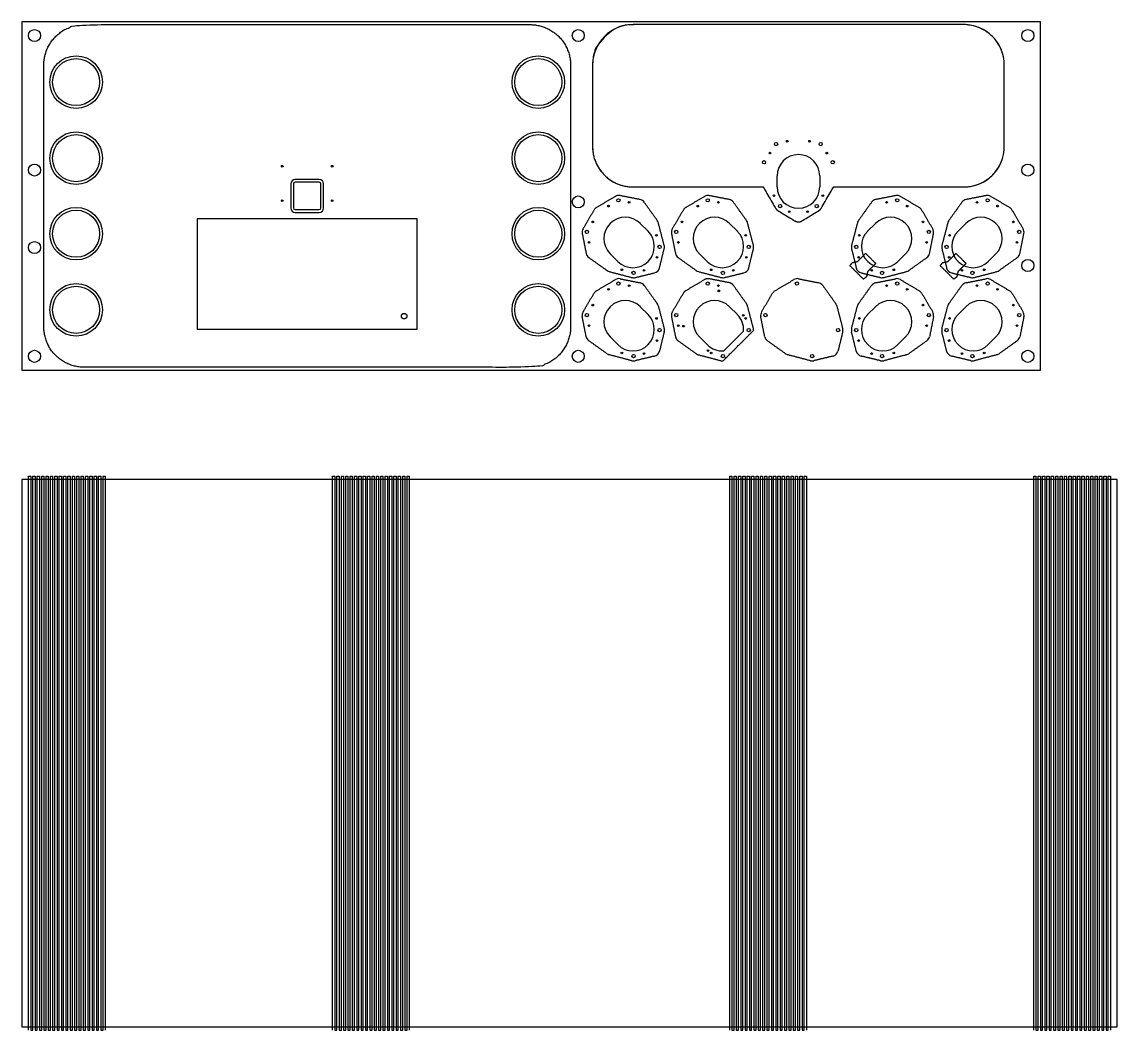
# Model space of a CAD drawing. Header units: millimetres. Extents: x -3 to 2440, y -3462 to 1220.
# Drawn here: x 0 to 2000, y -3462 to -1620 of the extents above; entities that cross this region are included whole.
import ezdxf

# ---------------------------------------------------------------- set-up
doc = ezdxf.new("R2010")
doc.units = ezdxf.units.MM
doc.header["$MEASUREMENT"] = 0
for name, color, linetype, true_color in [('Part sheet 3 - 28mm oak$Hold down', 40, 'Continuous', 0xffbf00), ('Part sheet 3 - 28mm oak$Material outline', 18, 'Continuous', 0x000000), ('Part sheet 3 - 28mm oak$Top side$3mm drill - full depth', 70, 'Continuous', 0x7fff00), ('Part sheet 3 - 28mm oak$Top side$6mm drill - 24mm depth', 5, 'Continuous', 0x0000ff), ('Part sheet 3 - 28mm oak$Top side$6mm drill - full depth', 3, 'Continuous', 0x00ff00), ('Part sheet 3 - 28mm oak$Top side$6mm end mill - Cutout', 18, 'Continuous', 0x000000), ('Part sheet 3 - 28mm oak$Top side$6mm end mill - Inside profile cut to 3mm depth', 30, 'Continuous', 0xff7f00), ('Part sheet 3 - 28mm oak$Top side$6mm end mill - Pocket for spill collector 3mm', 1, 'Continuous', 0xff0000), ('Part sheet 3 - 28mm oak$Top side$6mm end mill - Pocket to 15mm', 15, 'Continuous', 0xbf3f3f), ('Part sheet 3 - 28mm oak$Top side$V-Bit - Chamfer cut engrave outside top', 4, 'Continuous', 0x00ffff), ('Part sheet 4 - 2mm polypropylene$Cutout', 18, 'Continuous', 0x000000), ('Part sheet 4 - 2mm polypropylene$Engrave lines', 4, 'Continuous', 0x00ffff)]:
    doc.layers.add(name, color=color, linetype=linetype, true_color=true_color)

msp = doc.modelspace()

# ---------------------------------------------------------------- linework, layer by layer
at = {"layer": 'Part sheet 3 - 28mm oak$Hold down'}
for centre in [(23, -1645), (1016, -1645), (1837, -1645), (23, -1890.7), (1837, -1890.7), (1016, -1949), (23, -2032.3), (1837, -2065), (23, -2231), (1016, -2231), (1837, -2231)]:
    msp.add_circle(centre, 11, dxfattribs=at)
at = {"layer": 'Part sheet 3 - 28mm oak$Material outline'}
msp.add_lwpolyline([(0, -2256), (1860, -2256), (1860, -1620), (0, -1620)], close=True, dxfattribs=at)
at = {"layer": 'Part sheet 3 - 28mm oak$Top side$3mm drill - full depth'}
for centre in [(1397.6, -1838), (1438.4, -1838), (1366.2, -1859.8), (1469.8, -1859.8), (475.4, -1883.7), (566.6, -1883.7), (1373.4, -1937.5), (1462.6, -1937.5), (475.4, -1946.7), (566.6, -1946.7), (1071.3, -1956.6), (1108.9, -1949.8), (1234.3, -1956.6), (1271.9, -1949.8), (1579.1, -1949.8), (1616.7, -1956.6), (1744.1, -1949.8), (1781.7, -1956.6), (1401.3, -1966.8), (1434.7, -1966.8), (1042.5, -1985.4), (1205.5, -1985.4), (1645.5, -1985.4), (1810.5, -1985.4), (1158.8, -2009.8), (1321.8, -2009.8), (1529.2, -2009.8), (1694.2, -2009.8), (1035.7, -2023), (1198.7, -2023), (1652.3, -2023), (1817.3, -2023), (1159.8, -2050.2), (1322.8, -2050.2), (1528.2, -2050.2), (1693.2, -2050.2), (1095.7, -2072.9), (1136.1, -2073.9), (1258.7, -2072.9), (1299.1, -2073.9), (1551.9, -2073.9), (1592.3, -2072.9), (1716.9, -2073.9), (1757.3, -2072.9), (1071.3, -2108.6), (1108.9, -2101.8), (1271.9, -2101.8), (1272.7, -2111.4), (1579.1, -2101.8), (1616.7, -2108.6), (1744.1, -2101.8), (1781.7, -2108.6), (1042.5, -2137.4), (1645.5, -2137.4), (1810.5, -2137.4), (1317.3, -2156), (1035.7, -2175), (1158.8, -2161.8), (1198.7, -2175), (1208.3, -2175.9), (1321.8, -2161.8), (1529.2, -2161.8), (1652.3, -2175), (1694.2, -2161.8), (1817.3, -2175), (1159.8, -2202.2), (1252.8, -2220.4), (1528.2, -2202.2), (1693.2, -2202.2), (1095.7, -2224.9), (1136.1, -2225.9), (1258.7, -2224.9), (1551.9, -2225.9), (1592.3, -2224.9), (1716.9, -2225.9), (1757.3, -2224.9)]:
    msp.add_circle(centre, 1.5, dxfattribs=at)
at = {"layer": 'Part sheet 3 - 28mm oak$Top side$6mm drill - 24mm depth'}
for centre in [(1415.4, -2098), (1357.8, -2155.6), (1490.4, -2183.2), (1443.1, -2230.5)]:
    msp.add_circle(centre, 3, dxfattribs=at)
at = {"layer": 'Part sheet 3 - 28mm oak$Top side$6mm drill - full depth'}
for centre in [(1377.3, -1843.3), (1458.7, -1843.3), (1355.2, -1876.3), (1480.8, -1876.3), (1089.4, -1946), (1252.4, -1946), (1384.5, -1956.6), (1451.5, -1956.6), (1598.6, -1946), (1763.6, -1946), (1031.8, -2003.6), (1194.8, -2003.6), (1656.2, -2003.6), (1821.2, -2003.6), (1164.4, -2031.2), (1327.4, -2031.2), (1523.6, -2031.2), (1688.6, -2031.2), (1117.1, -2078.5), (1280.1, -2078.5), (1570.9, -2078.5), (1735.9, -2078.5), (1089.4, -2098), (1252.4, -2098), (1598.6, -2098), (1763.6, -2098), (1031.8, -2155.6), (1194.8, -2155.6), (1656.2, -2155.6), (1821.2, -2155.6), (1164.4, -2183.2), (1327.4, -2183.2), (1523.6, -2183.2), (1688.6, -2183.2), (1117.1, -2230.5), (1280.1, -2230.5), (1570.9, -2230.5), (1735.9, -2230.5)]:
    msp.add_circle(centre, 3, dxfattribs=at)
at = {"layer": 'Part sheet 3 - 28mm oak$Top side$6mm end mill - Cutout'}
for points in [[(1379, -1921.5), (1379, -1901.5)], [(1457, -1901.5), (1457, -1921.5)], [(1143.5, -2002.5), (1129.3, -1988.3)], [(1306.5, -2002.5), (1292.3, -1988.3)], [(1558.7, -1988.3), (1544.5, -2002.5)], [(1723.7, -1988.3), (1709.5, -2002.5)], [(1074.2, -2043.5), (1088.3, -2057.6)], [(1237.2, -2043.5), (1251.3, -2057.6)], [(1599.7, -2057.6), (1613.8, -2043.5)], [(1764.7, -2057.6), (1778.8, -2043.5)], [(1129.3, -2140.3), (1143.5, -2154.5)], [(1306.5, -2154.5), (1292.3, -2140.3)], [(1544.5, -2154.5), (1558.7, -2140.3)], [(1709.5, -2154.5), (1723.7, -2140.3)], [(1088.3, -2209.6), (1074.2, -2195.5)], [(1237.2, -2195.5), (1251.3, -2209.6)], [(1281.9, -2221), (1317.8, -2185)], [(1613.8, -2195.5), (1599.7, -2209.6)], [(1778.8, -2195.5), (1764.7, -2209.6)]]:
    msp.add_lwpolyline(points, dxfattribs=at)
for centre in [(99, -1730), (943, -1730), (99, -1869), (943, -1869), (99, -2007), (943, -2007), (99, -2146), (943, -2146)]:
    msp.add_circle(centre, 43, dxfattribs=at)
for centre, radius, start, end in [((1418, -1901.5), 39, 0, 180), ((499, -1916), 3, 90, 180), ((543, -1916), 3, 0, 90), ((1089.9, -1949.1), 12, 78.7918, 120.4981), ((1252.9, -1949.1), 12, 78.7918, 120.4981), ((1418, -1921.5), 39, 180, 0), ((1598.1, -1949.1), 12, 59.5019, 101.2082), ((1763.1, -1949.1), 12, 59.5019, 101.2082), ((499, -1960), 3, 180, 270), ((543, -1960), 3, 270, 0), ((1055.4, -1969.5), 12, 120.4981, 149.5019), ((1126.6, -1956.4), 12, 35.5463, 78.7918), ((1218.4, -1969.5), 12, 120.4981, 149.5019), ((1289.6, -1956.4), 12, 35.5463, 78.7918), ((1561.4, -1956.4), 12, 101.2082, 144.4537), ((1632.6, -1969.5), 12, 30.4981, 59.5019), ((1726.4, -1956.4), 12, 101.2082, 144.4537), ((1797.6, -1969.5), 12, 30.4981, 59.5019), ((1101.8, -2015.9), 39, 45, 225), ((1264.8, -2015.9), 39, 45, 225), ((1586.2, -2015.9), 39, 315, 135), ((1751.2, -2015.9), 39, 315, 135), ((1035, -2004.1), 12, 149.5019, 191.2082), ((1150.4, -1989.7), 12, 14.6874, 35.5463), ((1198, -2004.1), 12, 149.5019, 191.2082), ((1313.4, -1989.7), 12, 14.6874, 35.5463), ((1537.6, -1989.7), 12, 144.4537, 165.3126), ((1653, -2004.1), 12, 348.7918, 30.4981), ((1702.6, -1989.7), 12, 144.4537, 165.3126), ((1818, -2004.1), 12, 348.7918, 30.4981), ((1115.9, -2030.1), 39, 225, 45), ((1278.9, -2030.1), 39, 225, 45), ((1572.1, -2030.1), 39, 135, 315), ((1737.1, -2030.1), 39, 135, 315), ((1161.3, -2031.2), 12, 346.3382, 14.6874), ((1324.3, -2031.2), 12, 346.3382, 14.6874), ((1526.7, -2031.2), 12, 165.3126, 193.6618), ((1691.7, -2031.2), 12, 165.3126, 193.6618), ((1042.3, -2040.8), 12, 191.2082, 234.4537), ((1205.3, -2040.8), 12, 191.2082, 234.4537), ((1645.7, -2040.8), 12, 305.5463, 348.7918), ((1810.7, -2040.8), 12, 305.5463, 348.7918), ((1075.5, -2064.5), 12, 234.4537, 255.3126), ((1152.6, -2066.8), 12, 283.6618, 346.3382), ((1238.5, -2064.5), 12, 234.4537, 255.3126), ((1315.6, -2066.8), 12, 283.6618, 346.3382), ((1535.4, -2066.8), 12, 193.6618, 256.3382), ((1612.5, -2064.5), 12, 284.6874, 305.5463), ((1700.4, -2066.8), 12, 193.6618, 256.3382), ((1777.5, -2064.5), 12, 284.6874, 305.5463), ((1089.9, -2101.1), 12, 78.7918, 120.4981), ((1117.1, -2075.4), 12, 255.3126, 283.6618), ((1126.6, -2108.4), 12, 35.5463, 78.7918), ((1280.1, -2075.4), 12, 255.3126, 283.6618), ((1415.9, -2101.1), 12, 78.7918, 120.4981), ((1452.6, -2108.4), 12, 35.5463, 78.7918), ((1561.4, -2108.4), 12, 101.2082, 144.4537), ((1570.9, -2075.4), 12, 256.3382, 284.6874), ((1598.1, -2101.1), 12, 59.5019, 101.2082), ((1726.4, -2108.4), 12, 101.2082, 144.4537), ((1735.9, -2075.4), 12, 256.3382, 284.6874), ((1763.1, -2101.1), 12, 59.5019, 101.2082), ((1055.4, -2121.5), 12, 120.4981, 149.5019), ((1381.4, -2121.5), 12, 120.4981, 149.5019), ((1632.6, -2121.5), 12, 30.4981, 59.5019), ((1797.6, -2121.5), 12, 30.4981, 59.5019), ((1101.8, -2167.9), 39, 45, 225), ((1150.4, -2141.7), 12, 14.6874, 35.5463), ((1264.8, -2167.9), 39, 45, 225), ((1476.4, -2141.7), 12, 14.6874, 35.5463), ((1537.6, -2141.7), 12, 144.4537, 165.3126), ((1586.2, -2167.9), 39, 315, 135), ((1702.6, -2141.7), 12, 144.4537, 165.3126), ((1751.2, -2167.9), 39, 315, 135), ((1035, -2156.1), 12, 149.5019, 191.2082), ((1115.9, -2182.1), 39, 225, 45), ((1278.9, -2182.1), 39, 355.6429, 45), ((1361, -2156.1), 12, 149.5019, 191.2082), ((1572.1, -2182.1), 39, 135, 315), ((1653, -2156.1), 12, 348.7918, 30.4981), ((1737.1, -2182.1), 39, 135, 315), ((1818, -2156.1), 12, 348.7918, 30.4981), ((1042.3, -2192.8), 12, 191.2082, 234.4537), ((1161.3, -2183.2), 12, 346.3382, 14.6874), ((1333.2, -2182.3), 3, 315, 5.9248), ((1368.3, -2192.8), 12, 191.2082, 234.4537), ((1487.3, -2183.2), 12, 346.3382, 14.6874), ((1526.7, -2183.2), 12, 165.3126, 193.6618), ((1645.7, -2192.8), 12, 305.5463, 348.7918), ((1691.7, -2183.2), 12, 165.3126, 193.6618), ((1810.7, -2192.8), 12, 305.5463, 348.7918), ((1278.9, -2182.1), 39, 225, 274.3571), ((1075.5, -2216.5), 12, 234.4537, 255.3126), ((1117.1, -2227.4), 12, 255.3126, 283.6618), ((1152.6, -2218.8), 12, 283.6618, 346.3382), ((1279.2, -2236.4), 3, 264.0752, 315), ((1401.5, -2216.5), 12, 234.4537, 255.3126), ((1443.1, -2227.4), 12, 255.3126, 283.6618), ((1478.6, -2218.8), 12, 283.6618, 346.3382), ((1535.4, -2218.8), 12, 193.6618, 256.3382), ((1570.9, -2227.4), 12, 256.3382, 284.6874), ((1612.5, -2216.5), 12, 284.6874, 305.5463), ((1700.4, -2218.8), 12, 193.6618, 256.3382), ((1735.9, -2227.4), 12, 256.3382, 284.6874), ((1777.5, -2216.5), 12, 284.6874, 305.5463)]:
    msp.add_arc(centre, radius, start, end, dxfattribs=at)
for points, weights, knots in [([(40, -2177), (40, -2251), (114, -2251), (521, -2251), (928, -2251), (1002, -2251), (1002, -2177), (1002, -1938), (1002, -1699), (1002, -1625), (928, -1625), (521, -1625), (114, -1625), (40, -1625), (40, -1699), (40, -1938), (40, -2177)], [1, 0.707106781187, 1, 1, 1, 0.707106781187, 1, 1, 1, 0.707106781187, 1, 1, 1, 0.707106781187, 1, 1, 1], [0, 0, 0, 116.238928, 116.238928, 877.199262, 877.199262, 993.43819, 993.43819, 1479.073973, 1479.073973, 1595.312901, 1595.312901, 2356.273235, 2356.273235, 2472.512164, 2472.512164, 2958.147946, 2958.147946, 2958.147946]), ([(1482.2, -1921.5), (1601.1, -1921.5), (1720, -1921.5), (1794, -1921.5), (1794, -1847.5), (1794, -1773.2), (1794, -1699), (1794, -1625), (1720, -1625), (1418, -1625), (1116, -1625), (1042, -1625), (1042, -1699), (1042, -1773.2), (1042, -1847.5)], [1, 1, 1, 0.707106781187, 1, 1, 1, 0.707106781187, 1, 1, 1, 0.707106781187, 1, 1, 1], [482.428684, 482.428684, 482.428684, 720.238928, 720.238928, 836.477856, 836.477856, 1133.477856, 1133.477856, 1249.716785, 1249.716785, 1853.716785, 1853.716785, 1969.955713, 1969.955713, 2266.955713, 2266.955713, 2266.955713]), ([(1042, -1847.5), (1042, -1921.5), (1116, -1921.5), (1234.9, -1921.5), (1353.8, -1921.5)], [1, 0.707106781187, 1, 1, 1], [0, 0, 0, 116.238928, 116.238928, 354.049172, 354.049172, 354.049172]), ([(1353.8, -1921.5), (1354.2, -1922.5), (1354.7, -1923.4), (1365.5, -1941.9), (1376.4, -1960.5), (1377.9, -1963.1), (1380.5, -1964.7), (1396.1, -1974.2), (1411.8, -1983.7), (1418, -1987.5), (1424.2, -1983.7)], [0.991754701077, 0.992096281818, 1, 1, 1, 0.96955395772, 1, 1, 1, 0.85411250412, 1], [-22.825304, -22.825304, -22.825304, -20.735366, -20.735366, -19.844065, -19.844065, -13.906618, -13.906618, -13.126904, -13.126904, 0, 0, 0]), ([(1424.2, -1983.7), (1439.9, -1974.2), (1455.5, -1964.7), (1458.1, -1963.1), (1459.6, -1960.5), (1470.5, -1941.9), (1481.3, -1923.4), (1481.8, -1922.5), (1482.2, -1921.5)], [1, 1, 1, 0.969553955381, 1, 1, 1, 0.992096292335, 0.991754701504], [-83.728905, -83.728905, -83.728905, -82.94919, -82.94919, -77.011743, -77.011743, -76.120442, -76.120442, -74.030507, -74.030507, -74.030507]), ([(703, -2157.6), (703, -2152.6), (698, -2152.6), (693, -2152.6), (693, -2157.6), (693, -2162.6), (698, -2162.6), (703, -2162.6), (703, -2157.6)], [1, 0.707106781187, 1, 0.707106781187, 1, 0.707106781187, 1, 0.707106781187, 1], [0, 0, 0, 9.424778, 9.424778, 18.849556, 18.849556, 28.274334, 28.274334, 37.699112, 37.699112, 37.699112])]:
    msp.add_rational_spline(points, weights, degree=2, knots=knots, dxfattribs=at)
for points in [[(496, -1916), (496, -1938), (496, -1960)], [(543, -1913), (521, -1913), (499, -1913)], [(546, -1960), (546, -1938), (546, -1916)], [(1083.8, -1938.8), (1066.6, -1949), (1049.3, -1959.2)], [(1128.9, -1944.6), (1110.6, -1941), (1092.3, -1937.4)], [(1246.8, -1938.8), (1229.6, -1949), (1212.3, -1959.2)], [(1291.9, -1944.6), (1273.6, -1941), (1255.3, -1937.4)], [(1595.7, -1937.4), (1577.4, -1941), (1559.1, -1944.6)], [(1638.7, -1959.2), (1621.4, -1949), (1604.2, -1938.8)], [(1760.7, -1937.4), (1742.4, -1941), (1724.1, -1944.6)], [(1803.7, -1959.2), (1786.4, -1949), (1769.2, -1938.8)], [(1160.2, -1982.7), (1148.3, -1966.1), (1136.4, -1949.4)], [(1323.2, -1982.7), (1311.3, -1966.1), (1299.4, -1949.4)], [(1551.6, -1949.4), (1539.7, -1966.1), (1527.8, -1982.7)], [(1716.6, -1949.4), (1704.7, -1966.1), (1692.8, -1982.7)], [(499, -1963), (521, -1963), (543, -1963)], [(1045, -1963.4), (1034.8, -1980.7), (1024.6, -1998)], [(1208, -1963.4), (1197.8, -1980.7), (1187.6, -1998)], [(1663.4, -1998), (1653.2, -1980.7), (1643, -1963.4)], [(1828.4, -1998), (1818.2, -1980.7), (1808, -1963.4)], [(1172.9, -2028.2), (1167.5, -2007.4), (1162, -1986.6)], [(1335.9, -2028.2), (1330.5, -2007.4), (1325, -1986.6)], [(1526, -1986.6), (1520.5, -2007.4), (1515.1, -2028.2)], [(1691, -1986.6), (1685.5, -2007.4), (1680.1, -2028.2)], [(1023.2, -2006.4), (1026.8, -2024.8), (1030.5, -2043.1)], [(1186.2, -2006.4), (1189.8, -2024.8), (1193.5, -2043.1)], [(1657.5, -2043.1), (1661.2, -2024.8), (1664.8, -2006.4)], [(1822.5, -2043.1), (1826.2, -2024.8), (1829.8, -2006.4)], [(1164.3, -2069.6), (1168.6, -2051.9), (1173, -2034.1)], [(1327.3, -2069.6), (1331.6, -2051.9), (1336, -2034.1)], [(1515, -2034.1), (1519.4, -2051.9), (1523.7, -2069.6)], [(1680, -2034.1), (1684.4, -2051.9), (1688.7, -2069.6)], [(1035.3, -2050.5), (1051.9, -2062.4), (1068.6, -2074.3)], [(1198.3, -2050.5), (1214.9, -2062.4), (1231.6, -2074.3)], [(1619.4, -2074.3), (1636.1, -2062.4), (1652.7, -2050.5)], [(1784.4, -2074.3), (1801.1, -2062.4), (1817.7, -2050.5)], [(1072.5, -2076.2), (1093.3, -2081.6), (1114, -2087.1)], [(1119.9, -2087.1), (1137.7, -2082.8), (1155.5, -2078.5)], [(1235.5, -2076.2), (1256.3, -2081.6), (1277, -2087.1)], [(1282.9, -2087.1), (1300.7, -2082.8), (1318.5, -2078.5)], [(1532.5, -2078.5), (1550.3, -2082.8), (1568.1, -2087.1)], [(1574, -2087.1), (1594.7, -2081.6), (1615.5, -2076.2)], [(1697.5, -2078.5), (1715.3, -2082.8), (1733.1, -2087.1)], [(1739, -2087.1), (1759.7, -2081.6), (1780.5, -2076.2)], [(1049.3, -2111.2), (1066.6, -2101), (1083.8, -2090.8)], [(1092.3, -2089.4), (1110.6, -2093), (1128.9, -2096.6)], [(1246.8, -2090.8), (1229.6, -2101), (1212.3, -2111.2)], [(1291.9, -2096.6), (1273.6, -2093), (1255.3, -2089.4)], [(1375.3, -2111.2), (1392.6, -2101), (1409.8, -2090.8)], [(1418.3, -2089.4), (1436.6, -2093), (1454.9, -2096.6)], [(1559.1, -2096.6), (1577.4, -2093), (1595.7, -2089.4)], [(1604.2, -2090.8), (1621.4, -2101), (1638.7, -2111.2)], [(1724.1, -2096.6), (1742.4, -2093), (1760.7, -2089.4)], [(1769.2, -2090.8), (1786.4, -2101), (1803.7, -2111.2)], [(1024.6, -2150), (1034.8, -2132.7), (1045, -2115.4)], [(1136.4, -2101.4), (1148.3, -2118.1), (1160.2, -2134.7)], [(1208, -2115.4), (1197.8, -2132.7), (1187.6, -2150)], [(1323.2, -2134.7), (1311.3, -2118.1), (1299.4, -2101.4)], [(1350.6, -2150), (1360.8, -2132.7), (1371, -2115.4)], [(1462.4, -2101.4), (1474.3, -2118.1), (1486.2, -2134.7)], [(1527.8, -2134.7), (1539.7, -2118.1), (1551.6, -2101.4)], [(1643, -2115.4), (1653.2, -2132.7), (1663.4, -2150)], [(1692.8, -2134.7), (1704.7, -2118.1), (1716.6, -2101.4)], [(1808, -2115.4), (1818.2, -2132.7), (1828.4, -2150)], [(1162, -2138.6), (1167.5, -2159.4), (1172.9, -2180.2)], [(1335.9, -2180.2), (1330.5, -2159.4), (1325, -2138.6)], [(1488, -2138.6), (1493.5, -2159.4), (1498.9, -2180.2)], [(1515.1, -2180.2), (1520.5, -2159.4), (1526, -2138.6)], [(1680.1, -2180.2), (1685.5, -2159.4), (1691, -2138.6)], [(1030.5, -2195.1), (1026.8, -2176.8), (1023.2, -2158.4)], [(1186.2, -2158.4), (1189.8, -2176.8), (1193.5, -2195.1)], [(1356.5, -2195.1), (1352.8, -2176.8), (1349.2, -2158.4)], [(1664.8, -2158.4), (1661.2, -2176.8), (1657.5, -2195.1)], [(1829.8, -2158.4), (1826.2, -2176.8), (1822.5, -2195.1)], [(1173, -2186.1), (1168.6, -2203.9), (1164.3, -2221.6)], [(1281.3, -2238.5), (1308.3, -2211.5), (1335.4, -2184.4)], [(1499, -2186.1), (1494.6, -2203.9), (1490.3, -2221.6)], [(1523.7, -2221.6), (1519.4, -2203.9), (1515, -2186.1)], [(1688.7, -2221.6), (1684.4, -2203.9), (1680, -2186.1)], [(1068.6, -2226.3), (1051.9, -2214.4), (1035.3, -2202.5)], [(1198.3, -2202.5), (1214.9, -2214.4), (1231.6, -2226.3)], [(1394.6, -2226.3), (1377.9, -2214.4), (1361.3, -2202.5)], [(1652.7, -2202.5), (1636.1, -2214.4), (1619.4, -2226.3)], [(1817.7, -2202.5), (1801.1, -2214.4), (1784.4, -2226.3)], [(1114, -2239.1), (1093.3, -2233.6), (1072.5, -2228.2)], [(1155.5, -2230.5), (1137.7, -2234.8), (1119.9, -2239.1)], [(1235.5, -2228.2), (1256.3, -2233.6), (1277, -2239.1)], [(1440, -2239.1), (1419.3, -2233.6), (1398.5, -2228.2)], [(1481.5, -2230.5), (1463.7, -2234.8), (1445.9, -2239.1)], [(1568.1, -2239.1), (1550.3, -2234.8), (1532.5, -2230.5)], [(1615.5, -2228.2), (1594.7, -2233.6), (1574, -2239.1)], [(1733.1, -2239.1), (1715.3, -2234.8), (1697.5, -2230.5)], [(1780.5, -2228.2), (1759.7, -2233.6), (1739, -2239.1)]]:
    msp.add_open_spline(points, degree=2, dxfattribs=at)
for points, weights in [([(1255.3, -2089.4), (1250.8, -2088.5), (1246.8, -2090.8)], [1, 0.93449591884, 1]), ([(1299.4, -2101.4), (1296.6, -2097.6), (1291.9, -2096.6)], [1, 0.929630319966, 1]), ([(1212.3, -2111.2), (1209.6, -2112.7), (1208, -2115.4)], [1, 0.968139165951, 1]), ([(1325, -2138.6), (1324.4, -2136.5), (1323.2, -2134.7)], [1, 0.983478542787, 1]), ([(1187.6, -2150), (1185.3, -2153.9), (1186.2, -2158.4)], [1, 0.934495918768, 1]), ([(1193.5, -2195.1), (1194.4, -2199.8), (1198.3, -2202.5)], [1, 0.9296303185, 1]), ([(1336.2, -2182), (1336.1, -2181.1), (1335.9, -2180.2)], [0.995198185769, 0.994680953518, 1]), ([(1231.6, -2226.3), (1233.4, -2227.6), (1235.5, -2228.2)], [1, 0.98347854384, 1]), ([(1277, -2239.1), (1277.9, -2239.3), (1278.9, -2239.4)], [1, 0.994680954988, 0.995198185867])]:
    msp.add_rational_spline(points, weights, degree=2, dxfattribs=at)
at = {"layer": 'Part sheet 3 - 28mm oak$Top side$6mm end mill - Inside profile cut to 3mm depth'}
for p, q in [((491, -1916), (491, -1960)), ((543, -1908), (499, -1908)), ((551, -1960), (551, -1916)), ((499, -1968), (543, -1968))]:
    msp.add_line(p, q, dxfattribs=at)
for centre in [(99, -1730), (943, -1730), (99, -1869), (943, -1869), (99, -2007), (943, -2007), (99, -2146), (943, -2146)]:
    msp.add_circle(centre, 48, dxfattribs=at)
for centre, start, end in [((499, -1916), 90, 180), ((543, -1916), 0, 90), ((499, -1960), 180, 270), ((543, -1960), 270, 0)]:
    msp.add_arc(centre, 8, start, end, dxfattribs=at)
at = {"layer": 'Part sheet 3 - 28mm oak$Top side$6mm end mill - Pocket for spill collector 3mm'}
msp.add_lwpolyline([(320, -2181.6), (722, -2181.6), (722, -1979.6), (320, -1979.6)], close=True, dxfattribs=at)
at = {"layer": 'Part sheet 3 - 28mm oak$Top side$6mm end mill - Pocket to 15mm'}
for points, knots in [([(1542.3, -2085.7), (1539.6, -2088), (1536.9, -2090.2), (1524.4, -2077.7), (1511.9, -2065.2), (1514.2, -2062.5), (1516.5, -2059.8)], [104.027735, 104.027735, 104.027735, 110.054282, 110.054282, 125.252254, 125.252254, 131.278801, 131.278801, 131.278801]), ([(1526, -2057.8), (1533.4, -2050.4), (1540.8, -2043), (1550, -2052.2), (1559.2, -2061.4), (1551.8, -2068.8), (1544.4, -2076.1)], [140.328742, 140.328742, 140.328742, 165.081423, 165.081423, 180.279395, 180.279395, 205.032076, 205.032076, 205.032076]), ([(1707.3, -2085.7), (1704.6, -2088), (1701.9, -2090.2), (1689.4, -2077.7), (1676.9, -2065.2), (1679.2, -2062.5), (1681.5, -2059.8)], [104.027735, 104.027735, 104.027735, 110.054282, 110.054282, 125.252254, 125.252254, 131.278801, 131.278801, 131.278801]), ([(1691, -2057.8), (1698.4, -2050.4), (1705.8, -2043), (1715, -2052.2), (1724.2, -2061.4), (1716.8, -2068.8), (1709.4, -2076.1)], [140.328742, 140.328742, 140.328742, 165.081423, 165.081423, 180.279395, 180.279395, 205.032076, 205.032076, 205.032076])]:
    msp.add_open_spline(points, degree=2, knots=knots, dxfattribs=at)
for points in [[(1516.5, -2059.8), (1521.2, -2058.8), (1526, -2057.8)], [(1681.5, -2059.8), (1686.2, -2058.8), (1691, -2057.8)], [(1544.4, -2076.1), (1543.4, -2080.9), (1542.3, -2085.7)], [(1709.4, -2076.1), (1708.4, -2080.9), (1707.3, -2085.7)]]:
    msp.add_open_spline(points, degree=2, dxfattribs=at)
at = {"layer": 'Part sheet 3 - 28mm oak$Top side$V-Bit - Chamfer cut engrave outside top'}
msp.add_lwpolyline([(320, -2181.6), (722, -2181.6), (722, -1979.6), (320, -1979.6)], close=True, dxfattribs=at)
for centre, start, end in [((1116, -1699), 90, 180), ((1720, -1699), 0, 90), ((1116, -1847.5), 180, 270), ((1720, -1847.5), 270, 0)]:
    msp.add_arc(centre, 74, start, end, dxfattribs=at)
msp.add_rational_spline([(40, -2177), (40, -2251), (114, -2251), (521, -2251), (928, -2251), (1002, -2251), (1002, -2177), (1002, -1938), (1002, -1699), (1002, -1625), (928, -1625), (521, -1625), (114, -1625), (40, -1625), (40, -1699), (40, -1938), (40, -2177)], [1, 0.707106781187, 1, 1, 1, 0.707106781187, 1, 1, 1, 0.707106781187, 1, 1, 1, 0.707106781187, 1, 1, 1], degree=2, knots=[0, 0, 0, 116.238928, 116.238928, 877.199262, 877.199262, 993.43819, 993.43819, 1479.073973, 1479.073973, 1595.312901, 1595.312901, 2356.273235, 2356.273235, 2472.512164, 2472.512164, 2958.147946, 2958.147946, 2958.147946], dxfattribs=at)
for points in [[(1720, -1625), (1418, -1625), (1116, -1625)], [(1042, -1699), (1042, -1773.2), (1042, -1847.5)], [(1794, -1847.5), (1794, -1773.2), (1794, -1699)], [(1116, -1921.5), (1233.3, -1921.5), (1350.7, -1921.5)], [(1485.3, -1921.5), (1602.7, -1921.5), (1720, -1921.5)]]:
    msp.add_open_spline(points, degree=2, dxfattribs=at)
at = {"layer": 'Part sheet 4 - 2mm polypropylene$Cutout'}
msp.add_lwpolyline([(0, -3456), (2000, -3456), (2000, -2456), (0, -2456)], close=True, dxfattribs=at)
at = {"layer": 'Part sheet 4 - 2mm polypropylene$Engrave lines'}
for p, q in [((148.1, -3462), (148.1, -2450)), ((148.1, -2450), (152.1, -2450)), ((152.1, -2450), (152.1, -3462)), ((703.4, -3462), (703.4, -2450)), ((703.4, -2450), (707.4, -2450)), ((707.4, -2450), (707.4, -3462)), ((1428.6, -3462), (1428.6, -2450)), ((1428.6, -2450), (1432.6, -2450)), ((1432.6, -2450), (1432.6, -3462)), ((1983.9, -3462), (1983.9, -2450)), ((1983.9, -2450), (1987.9, -2450)), ((1987.9, -2450), (1987.9, -3462))]:
    msp.add_line(p, q, dxfattribs=at)
for points in [[(12.1, -2450), (16.1, -2450)], [(20.1, -2450), (24.1, -2450)], [(28.1, -2450), (32.1, -2450)], [(36.1, -2450), (40.1, -2450)], [(44.1, -2450), (48.1, -2450)], [(52.1, -2450), (56.1, -2450)], [(60.1, -2450), (64.1, -2450)], [(68.1, -2450), (72.1, -2450)], [(76.1, -2450), (80.1, -2450)], [(84.1, -2450), (88.1, -2450)], [(92.1, -2450), (96.1, -2450)], [(100.1, -2450), (104.1, -2450)], [(108.1, -2450), (112.1, -2450)], [(116.1, -2450), (120.1, -2450)], [(124.1, -2450), (128.1, -2450)], [(132.1, -2450), (136.1, -2450)], [(140.1, -2450), (144.1, -2450)], [(567.4, -2450), (571.4, -2450)], [(575.4, -2450), (579.4, -2450)], [(583.4, -2450), (587.4, -2450)], [(591.4, -2450), (595.4, -2450)], [(599.4, -2450), (603.4, -2450)], [(607.4, -2450), (611.4, -2450)], [(615.4, -2450), (619.4, -2450)], [(623.4, -2450), (627.4, -2450)], [(631.4, -2450), (635.4, -2450)], [(639.4, -2450), (643.4, -2450)], [(647.4, -2450), (651.4, -2450)], [(655.4, -2450), (659.4, -2450)], [(663.4, -2450), (667.4, -2450)], [(671.4, -2450), (675.4, -2450)], [(679.4, -2450), (683.4, -2450)], [(687.4, -2450), (691.4, -2450)], [(695.4, -2450), (699.4, -2450)], [(1292.6, -2450), (1296.6, -2450)], [(1300.6, -2450), (1304.6, -2450)], [(1308.6, -2450), (1312.6, -2450)], [(1316.6, -2450), (1320.6, -2450)], [(1324.6, -2450), (1328.6, -2450)], [(1332.6, -2450), (1336.6, -2450)], [(1340.6, -2450), (1344.6, -2450)], [(1348.6, -2450), (1352.6, -2450)], [(1356.6, -2450), (1360.6, -2450)], [(1364.6, -2450), (1368.6, -2450)], [(1372.6, -2450), (1376.6, -2450)], [(1380.6, -2450), (1384.6, -2450)], [(1388.6, -2450), (1392.6, -2450)], [(1396.6, -2450), (1400.6, -2450)], [(1404.6, -2450), (1408.6, -2450)], [(1412.6, -2450), (1416.6, -2450)], [(1420.6, -2450), (1424.6, -2450)], [(1847.9, -2450), (1851.9, -2450)], [(1855.9, -2450), (1859.9, -2450)], [(1863.9, -2450), (1867.9, -2450)], [(1871.9, -2450), (1875.9, -2450)], [(1879.9, -2450), (1883.9, -2450)], [(1887.9, -2450), (1891.9, -2450)], [(1895.9, -2450), (1899.9, -2450)], [(1903.9, -2450), (1907.9, -2450)], [(1911.9, -2450), (1915.9, -2450)], [(1919.9, -2450), (1923.9, -2450)], [(1927.9, -2450), (1931.9, -2450)], [(1935.9, -2450), (1939.9, -2450)], [(1943.9, -2450), (1947.9, -2450)], [(1951.9, -2450), (1955.9, -2450)], [(1959.9, -2450), (1963.9, -2450)], [(1967.9, -2450), (1971.9, -2450)], [(1975.9, -2450), (1979.9, -2450)], [(16.1, -3462), (20.1, -3462)], [(24.1, -3462), (28.1, -3462)], [(32.1, -3462), (36.1, -3462)], [(40.1, -3462), (44.1, -3462)], [(48.1, -3462), (52.1, -3462)], [(56.1, -3462), (60.1, -3462)], [(64.1, -3462), (68.1, -3462)], [(72.1, -3462), (76.1, -3462)], [(80.1, -3462), (84.1, -3462)], [(88.1, -3462), (92.1, -3462)], [(96.1, -3462), (100.1, -3462)], [(104.1, -3462), (108.1, -3462)], [(112.1, -3462), (116.1, -3462)], [(120.1, -3462), (124.1, -3462)], [(128.1, -3462), (132.1, -3462)], [(136.1, -3462), (140.1, -3462)], [(144.1, -3462), (148.1, -3462)], [(571.4, -3462), (575.4, -3462)], [(579.4, -3462), (583.4, -3462)], [(587.4, -3462), (591.4, -3462)], [(595.4, -3462), (599.4, -3462)], [(603.4, -3462), (607.4, -3462)], [(611.4, -3462), (615.4, -3462)], [(619.4, -3462), (623.4, -3462)], [(627.4, -3462), (631.4, -3462)], [(635.4, -3462), (639.4, -3462)], [(643.4, -3462), (647.4, -3462)], [(651.4, -3462), (655.4, -3462)], [(659.4, -3462), (663.4, -3462)], [(667.4, -3462), (671.4, -3462)], [(675.4, -3462), (679.4, -3462)], [(683.4, -3462), (687.4, -3462)], [(691.4, -3462), (695.4, -3462)], [(699.4, -3462), (703.4, -3462)], [(1296.6, -3462), (1300.6, -3462)], [(1304.6, -3462), (1308.6, -3462)], [(1312.6, -3462), (1316.6, -3462)], [(1320.6, -3462), (1324.6, -3462)], [(1328.6, -3462), (1332.6, -3462)], [(1336.6, -3462), (1340.6, -3462)], [(1344.6, -3462), (1348.6, -3462)], [(1352.6, -3462), (1356.6, -3462)], [(1360.6, -3462), (1364.6, -3462)], [(1368.6, -3462), (1372.6, -3462)], [(1376.6, -3462), (1380.6, -3462)], [(1384.6, -3462), (1388.6, -3462)], [(1392.6, -3462), (1396.6, -3462)], [(1400.6, -3462), (1404.6, -3462)], [(1408.6, -3462), (1412.6, -3462)], [(1416.6, -3462), (1420.6, -3462)], [(1424.6, -3462), (1428.6, -3462)], [(1851.9, -3462), (1855.9, -3462)], [(1859.9, -3462), (1863.9, -3462)], [(1867.9, -3462), (1871.9, -3462)], [(1875.9, -3462), (1879.9, -3462)], [(1883.9, -3462), (1887.9, -3462)], [(1891.9, -3462), (1895.9, -3462)], [(1899.9, -3462), (1903.9, -3462)], [(1907.9, -3462), (1911.9, -3462)], [(1915.9, -3462), (1919.9, -3462)], [(1923.9, -3462), (1927.9, -3462)], [(1931.9, -3462), (1935.9, -3462)], [(1939.9, -3462), (1943.9, -3462)], [(1947.9, -3462), (1951.9, -3462)], [(1955.9, -3462), (1959.9, -3462)], [(1963.9, -3462), (1967.9, -3462)], [(1971.9, -3462), (1975.9, -3462)], [(1979.9, -3462), (1983.9, -3462)]]:
    msp.add_lwpolyline(points, dxfattribs=at)
for points in [[(12.1, -3462), (12.1, -2956), (12.1, -2450)], [(16.1, -2450), (16.1, -2956), (16.1, -3462)], [(20.1, -3462), (20.1, -2956), (20.1, -2450)], [(24.1, -2450), (24.1, -2956), (24.1, -3462)], [(28.1, -3462), (28.1, -2956), (28.1, -2450)], [(32.1, -2450), (32.1, -2956), (32.1, -3462)], [(36.1, -3462), (36.1, -2956), (36.1, -2450)], [(40.1, -2450), (40.1, -2956), (40.1, -3462)], [(44.1, -3462), (44.1, -2956), (44.1, -2450)], [(48.1, -2450), (48.1, -2956), (48.1, -3462)], [(52.1, -3462), (52.1, -2956), (52.1, -2450)], [(56.1, -2450), (56.1, -2956), (56.1, -3462)], [(60.1, -3462), (60.1, -2956), (60.1, -2450)], [(64.1, -2450), (64.1, -2956), (64.1, -3462)], [(68.1, -3462), (68.1, -2956), (68.1, -2450)], [(72.1, -2450), (72.1, -2956), (72.1, -3462)], [(76.1, -3462), (76.1, -2956), (76.1, -2450)], [(80.1, -2450), (80.1, -2956), (80.1, -3462)], [(84.1, -3462), (84.1, -2956), (84.1, -2450)], [(88.1, -2450), (88.1, -2956), (88.1, -3462)], [(92.1, -3462), (92.1, -2956), (92.1, -2450)], [(96.1, -2450), (96.1, -2956), (96.1, -3462)], [(100.1, -3462), (100.1, -2956), (100.1, -2450)], [(104.1, -2450), (104.1, -2956), (104.1, -3462)], [(108.1, -3462), (108.1, -2956), (108.1, -2450)], [(112.1, -2450), (112.1, -2956), (112.1, -3462)], [(116.1, -3462), (116.1, -2956), (116.1, -2450)], [(120.1, -2450), (120.1, -2956), (120.1, -3462)], [(124.1, -3462), (124.1, -2956), (124.1, -2450)], [(128.1, -2450), (128.1, -2956), (128.1, -3462)], [(132.1, -3462), (132.1, -2956), (132.1, -2450)], [(136.1, -2450), (136.1, -2956), (136.1, -3462)], [(140.1, -3462), (140.1, -2956), (140.1, -2450)], [(144.1, -2450), (144.1, -2956), (144.1, -3462)], [(567.4, -3462), (567.4, -2956), (567.4, -2450)], [(571.4, -2450), (571.4, -2956), (571.4, -3462)], [(575.4, -3462), (575.4, -2956), (575.4, -2450)], [(579.4, -2450), (579.4, -2956), (579.4, -3462)], [(583.4, -3462), (583.4, -2956), (583.4, -2450)], [(587.4, -2450), (587.4, -2956), (587.4, -3462)], [(591.4, -3462), (591.4, -2956), (591.4, -2450)], [(595.4, -2450), (595.4, -2956), (595.4, -3462)], [(599.4, -3462), (599.4, -2956), (599.4, -2450)], [(603.4, -2450), (603.4, -2956), (603.4, -3462)], [(607.4, -3462), (607.4, -2956), (607.4, -2450)], [(611.4, -2450), (611.4, -2956), (611.4, -3462)], [(615.4, -3462), (615.4, -2956), (615.4, -2450)], [(619.4, -2450), (619.4, -2956), (619.4, -3462)], [(623.4, -3462), (623.4, -2956), (623.4, -2450)], [(627.4, -2450), (627.4, -2956), (627.4, -3462)], [(631.4, -3462), (631.4, -2956), (631.4, -2450)], [(635.4, -2450), (635.4, -2956), (635.4, -3462)], [(639.4, -3462), (639.4, -2956), (639.4, -2450)], [(643.4, -2450), (643.4, -2956), (643.4, -3462)], [(647.4, -3462), (647.4, -2956), (647.4, -2450)], [(651.4, -2450), (651.4, -2956), (651.4, -3462)], [(655.4, -3462), (655.4, -2956), (655.4, -2450)], [(659.4, -2450), (659.4, -2956), (659.4, -3462)], [(663.4, -3462), (663.4, -2956), (663.4, -2450)], [(667.4, -2450), (667.4, -2956), (667.4, -3462)], [(671.4, -3462), (671.4, -2956), (671.4, -2450)], [(675.4, -2450), (675.4, -2956), (675.4, -3462)], [(679.4, -3462), (679.4, -2956), (679.4, -2450)], [(683.4, -2450), (683.4, -2956), (683.4, -3462)], [(687.4, -3462), (687.4, -2956), (687.4, -2450)], [(691.4, -2450), (691.4, -2956), (691.4, -3462)], [(695.4, -3462), (695.4, -2956), (695.4, -2450)], [(699.4, -2450), (699.4, -2956), (699.4, -3462)], [(1292.6, -3462), (1292.6, -2956), (1292.6, -2450)], [(1296.6, -2450), (1296.6, -2956), (1296.6, -3462)], [(1300.6, -3462), (1300.6, -2956), (1300.6, -2450)], [(1304.6, -2450), (1304.6, -2956), (1304.6, -3462)], [(1308.6, -3462), (1308.6, -2956), (1308.6, -2450)], [(1312.6, -2450), (1312.6, -2956), (1312.6, -3462)], [(1316.6, -3462), (1316.6, -2956), (1316.6, -2450)], [(1320.6, -2450), (1320.6, -2956), (1320.6, -3462)], [(1324.6, -3462), (1324.6, -2956), (1324.6, -2450)], [(1328.6, -2450), (1328.6, -2956), (1328.6, -3462)], [(1332.6, -3462), (1332.6, -2956), (1332.6, -2450)], [(1336.6, -2450), (1336.6, -2956), (1336.6, -3462)], [(1340.6, -3462), (1340.6, -2956), (1340.6, -2450)], [(1344.6, -2450), (1344.6, -2956), (1344.6, -3462)], [(1348.6, -3462), (1348.6, -2956), (1348.6, -2450)], [(1352.6, -2450), (1352.6, -2956), (1352.6, -3462)], [(1356.6, -3462), (1356.6, -2956), (1356.6, -2450)], [(1360.6, -2450), (1360.6, -2956), (1360.6, -3462)], [(1364.6, -3462), (1364.6, -2956), (1364.6, -2450)], [(1368.6, -2450), (1368.6, -2956), (1368.6, -3462)], [(1372.6, -3462), (1372.6, -2956), (1372.6, -2450)], [(1376.6, -2450), (1376.6, -2956), (1376.6, -3462)], [(1380.6, -3462), (1380.6, -2956), (1380.6, -2450)], [(1384.6, -2450), (1384.6, -2956), (1384.6, -3462)], [(1388.6, -3462), (1388.6, -2956), (1388.6, -2450)], [(1392.6, -2450), (1392.6, -2956), (1392.6, -3462)], [(1396.6, -3462), (1396.6, -2956), (1396.6, -2450)], [(1400.6, -2450), (1400.6, -2956), (1400.6, -3462)], [(1404.6, -3462), (1404.6, -2956), (1404.6, -2450)], [(1408.6, -2450), (1408.6, -2956), (1408.6, -3462)], [(1412.6, -3462), (1412.6, -2956), (1412.6, -2450)], [(1416.6, -2450), (1416.6, -2956), (1416.6, -3462)], [(1420.6, -3462), (1420.6, -2956), (1420.6, -2450)], [(1424.6, -2450), (1424.6, -2956), (1424.6, -3462)], [(1847.9, -3462), (1847.9, -2956), (1847.9, -2450)], [(1851.9, -2450), (1851.9, -2956), (1851.9, -3462)], [(1855.9, -3462), (1855.9, -2956), (1855.9, -2450)], [(1859.9, -2450), (1859.9, -2956), (1859.9, -3462)], [(1863.9, -3462), (1863.9, -2956), (1863.9, -2450)], [(1867.9, -2450), (1867.9, -2956), (1867.9, -3462)], [(1871.9, -3462), (1871.9, -2956), (1871.9, -2450)], [(1875.9, -2450), (1875.9, -2956), (1875.9, -3462)], [(1879.9, -3462), (1879.9, -2956), (1879.9, -2450)], [(1883.9, -2450), (1883.9, -2956), (1883.9, -3462)], [(1887.9, -3462), (1887.9, -2956), (1887.9, -2450)], [(1891.9, -2450), (1891.9, -2956), (1891.9, -3462)], [(1895.9, -3462), (1895.9, -2956), (1895.9, -2450)], [(1899.9, -2450), (1899.9, -2956), (1899.9, -3462)], [(1903.9, -3462), (1903.9, -2956), (1903.9, -2450)], [(1907.9, -2450), (1907.9, -2956), (1907.9, -3462)], [(1911.9, -3462), (1911.9, -2956), (1911.9, -2450)], [(1915.9, -2450), (1915.9, -2956), (1915.9, -3462)], [(1919.9, -3462), (1919.9, -2956), (1919.9, -2450)], [(1923.9, -2450), (1923.9, -2956), (1923.9, -3462)], [(1927.9, -3462), (1927.9, -2956), (1927.9, -2450)], [(1931.9, -2450), (1931.9, -2956), (1931.9, -3462)], [(1935.9, -3462), (1935.9, -2956), (1935.9, -2450)], [(1939.9, -2450), (1939.9, -2956), (1939.9, -3462)], [(1943.9, -3462), (1943.9, -2956), (1943.9, -2450)], [(1947.9, -2450), (1947.9, -2956), (1947.9, -3462)], [(1951.9, -3462), (1951.9, -2956), (1951.9, -2450)], [(1955.9, -2450), (1955.9, -2956), (1955.9, -3462)], [(1959.9, -3462), (1959.9, -2956), (1959.9, -2450)], [(1963.9, -2450), (1963.9, -2956), (1963.9, -3462)], [(1967.9, -3462), (1967.9, -2956), (1967.9, -2450)], [(1971.9, -2450), (1971.9, -2956), (1971.9, -3462)], [(1975.9, -3462), (1975.9, -2956), (1975.9, -2450)], [(1979.9, -2450), (1979.9, -2956), (1979.9, -3462)]]:
    msp.add_open_spline(points, degree=2, dxfattribs=at)

doc.saveas('drawing.dxf')
